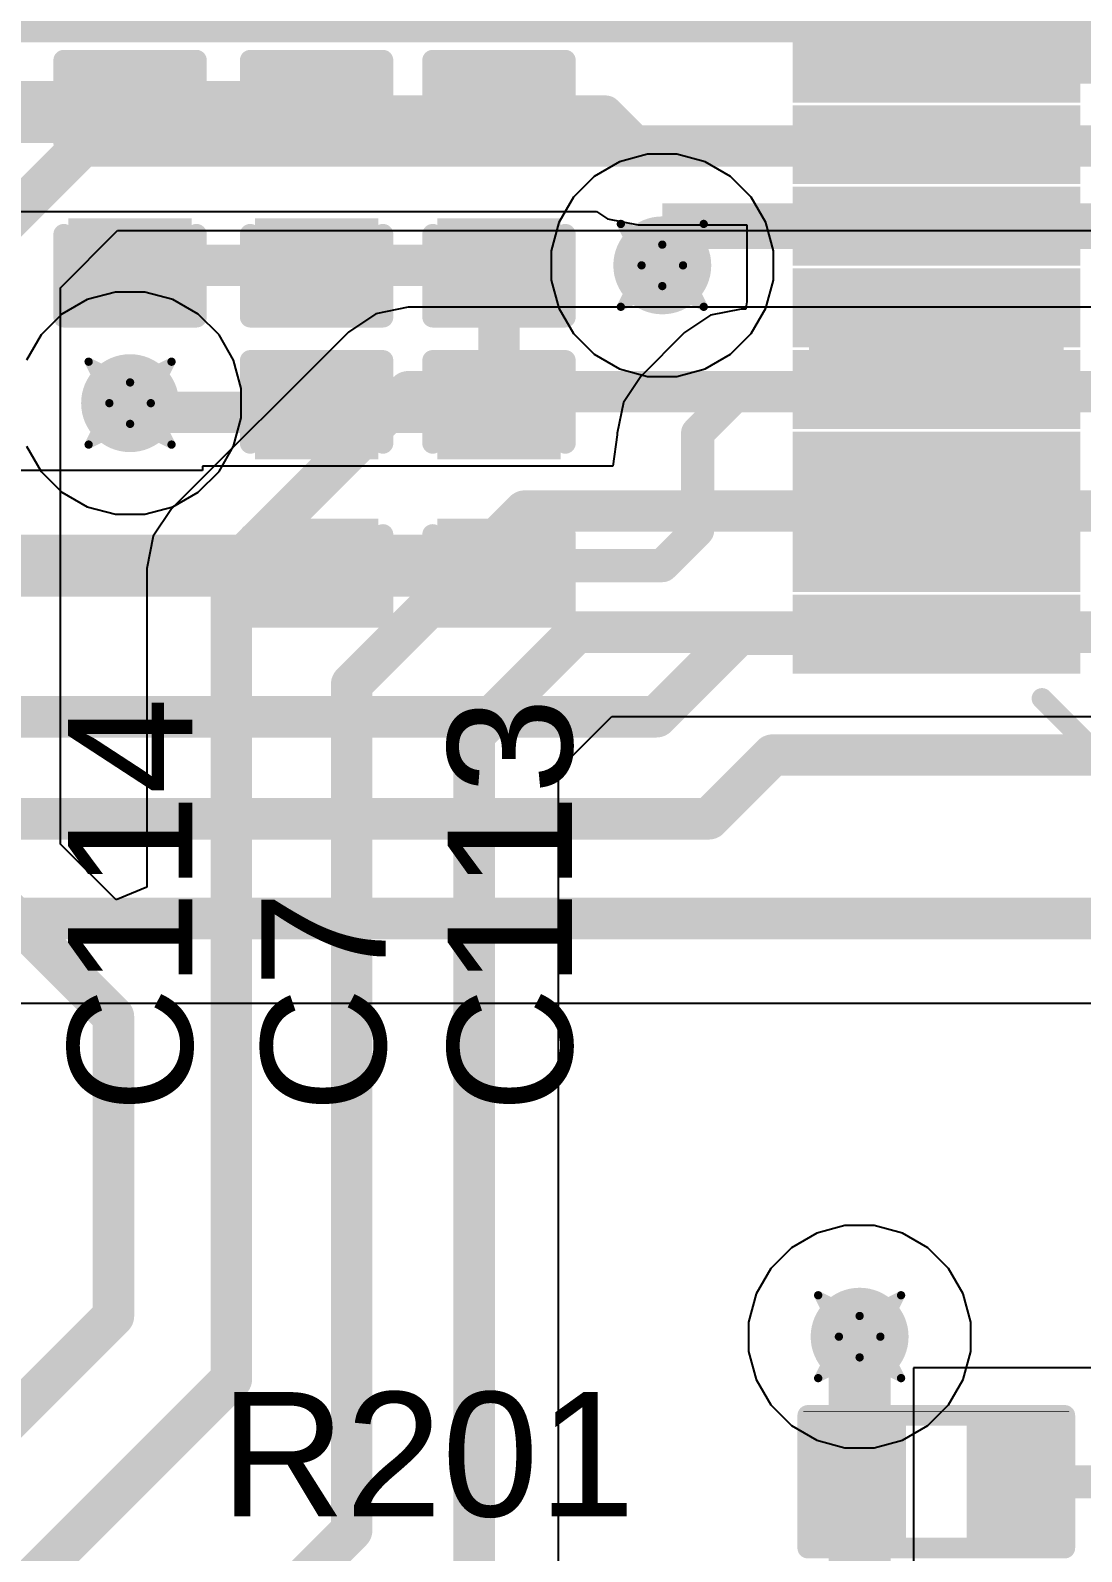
# Model space of a CAD drawing. Header units: inches. Extents: x -36 to 349, y -11 to 240.
# Drawn here: x 71.74 to 78.18, y 57.26 to 66.58 of the extents above; entities that cross this region are included whole.
import ezdxf

# ---------------------------------------------------------------- set-up
doc = ezdxf.new("R2010")
doc.units = ezdxf.units.IN
for name, color, linetype in [('Bottom Layer', 5, 'Continuous'), ('Drill Drawing', 1, 'Continuous'), ('Layer 1', 16, 'Continuous'), ('Layer 2', 76, 'Continuous'), ('Top Layer', 1, 'Continuous'), ('Top Overlay', 2, 'Continuous'), ('Top Paste', 8, 'Continuous'), ('Top Solder', 216, 'Continuous'), ('Via Holes', 16, 'Continuous')]:
    doc.layers.add(name, color=color, linetype=linetype)
doc.styles.add('Arial', font='', dxfattribs={"height": 0.2})
doc.styles.get('Arial').set_extended_font_data('Arial')

# ---------------------------------------------------------------- blocks, each defined once
blk = doc.blocks.new('LQFP_144_20_20__155')
at = {"layer": 'Top Layer'}
for points in [[(-11.46, -5.11), (-9.9, -5.11), (-9.9, -5.39), (-11.46, -5.39)], [(-11.46, -5.61), (-9.9, -5.61), (-9.9, -5.89), (-11.46, -5.89)], [(-11.46, -6.11), (-9.9, -6.11), (-9.9, -6.39), (-11.46, -6.39)], [(-11.46, -6.61), (-9.9, -6.61), (-9.9, -6.89), (-11.46, -6.89)], [(-11.46, -7.11), (-9.9, -7.11), (-9.9, -7.39), (-11.46, -7.39)], [(-11.46, -7.61), (-9.9, -7.61), (-9.9, -7.89), (-11.46, -7.89)], [(-11.46, -8.11), (-9.9, -8.11), (-9.9, -8.39), (-11.46, -8.39)], [(-11.46, -8.61), (-9.9, -8.61), (-9.9, -8.89), (-11.46, -8.89)]]:
    blk.add_hatch(color=1, dxfattribs=at).paths.add_polyline_path(points)
at = {"layer": 'Top Paste'}
for points in [[(-11.46, -5.11), (-9.9, -5.11), (-9.9, -5.39), (-11.46, -5.39)], [(-11.46, -5.61), (-9.9, -5.61), (-9.9, -5.89), (-11.46, -5.89)], [(-11.46, -6.11), (-9.9, -6.11), (-9.9, -6.39), (-11.46, -6.39)], [(-11.46, -6.61), (-9.9, -6.61), (-9.9, -6.89), (-11.46, -6.89)], [(-11.46, -7.11), (-9.9, -7.11), (-9.9, -7.39), (-11.46, -7.39)], [(-11.46, -7.61), (-9.9, -7.61), (-9.9, -7.89), (-11.46, -7.89)], [(-11.46, -8.11), (-9.9, -8.11), (-9.9, -8.39), (-11.46, -8.39)], [(-11.46, -8.61), (-9.9, -8.61), (-9.9, -8.89), (-11.46, -8.89)]]:
    blk.add_hatch(color=8, dxfattribs=at).paths.add_polyline_path(points)
at = {"layer": 'Top Solder'}
for points in [[(-11.5616, -5.0084), (-9.7984, -5.0084), (-9.7984, -5.4916), (-11.5616, -5.4916)], [(-11.5616, -5.5084), (-9.7984, -5.5084), (-9.7984, -5.9916), (-11.5616, -5.9916)], [(-11.5616, -6.0084), (-9.7984, -6.0084), (-9.7984, -6.4916), (-11.5616, -6.4916)], [(-11.5616, -6.5084), (-9.7984, -6.5084), (-9.7984, -6.9916), (-11.5616, -6.9916)], [(-11.5616, -7.0084), (-9.7984, -7.0084), (-9.7984, -7.4916), (-11.5616, -7.4916)], [(-11.5616, -7.5084), (-9.7984, -7.5084), (-9.7984, -7.9916), (-11.5616, -7.9916)], [(-11.5616, -8.0084), (-9.7984, -8.0084), (-9.7984, -8.4916), (-11.5616, -8.4916)], [(-11.5616, -8.5084), (-9.7984, -8.5084), (-9.7984, -8.9916), (-11.5616, -8.9916)]]:
    blk.add_hatch(color=216, dxfattribs=at).paths.add_polyline_path(points)
at = {"layer": 'Top Overlay'}
blk.add_lwpolyline([(-10.033, -9.144, 0.127, 0.127, 0), (-9.144, -10.033, 0.127, 0.127, 0)], format="xyseb", dxfattribs=at)
blk.add_lwpolyline([(-10.0648, -9.144, 0.0635, 0.0635, 1), (-10.0013, -9.144, 0.0635, 0.0635, 1)], format="xyseb", close=True, dxfattribs=at)
blk = doc.blocks.new('R___0402_192')
at = {"layer": 'Top Layer'}
for points in [[(-0.6985, -0.3175), (-0.6985, 0.3175), (-0.2413, 0.3175), (-0.2413, -0.3175)], [(0.2413, -0.3175), (0.2413, 0.3175), (0.6985, 0.3175), (0.6985, -0.3175)]]:
    blk.add_hatch(color=1, dxfattribs=at).paths.add_polyline_path(points)
at = {"layer": 'Top Paste'}
for points in [[(-0.6985, -0.3175), (-0.6985, 0.3175), (-0.2413, 0.3175), (-0.2413, -0.3175)], [(0.2413, -0.3175), (0.2413, 0.3175), (0.6985, 0.3175), (0.6985, -0.3175)]]:
    blk.add_hatch(color=8, dxfattribs=at).paths.add_polyline_path(points)
at = {"layer": 'Top Solder'}
for points in [[(-0.7535, -0.3725), (-0.7535, 0.3725), (-0.1863, 0.3725), (-0.1863, -0.3725)], [(0.1863, -0.3725), (0.1863, 0.3725), (0.7535, 0.3725), (0.7535, -0.3725)]]:
    blk.add_hatch(color=216, dxfattribs=at).paths.add_polyline_path(points)
at = {"layer": 'Top Overlay'}
for points in [[(-0.7874, 0.4064, 0.127, 0.127, 0), (-0.7874, -0.4064, 0.127, 0.127, 0)], [(0.7874, 0.4064, 0.127, 0.127, 0), (-0.7874, 0.4064, 0.127, 0.127, 0)], [(0.7874, 0.4064, 0.127, 0.127, 0), (0.7874, -0.4064, 0.127, 0.127, 0)], [(0.7874, -0.4064, 0.127, 0.127, 0), (-0.7874, -0.4064, 0.127, 0.127, 0)], [(0.8128, -0.4318, 0.00323, 0.00323, 0), (-0.8128, -0.4318, 0.00323, 0.00323, 0)]]:
    blk.add_lwpolyline(points, format="xyseb", dxfattribs=at)
for points in [[(-0.8191, 0.4064, 0.0635, 0.0635, 1), (-0.7556, 0.4064, 0.0635, 0.0635, 1)], [(-0.8191, 0.4064, 0.0635, 0.0635, 1), (-0.7556, 0.4064, 0.0635, 0.0635, 1)], [(0.7556, 0.4064, 0.0635, 0.0635, 1), (0.8191, 0.4064, 0.0635, 0.0635, 1)], [(0.7556, 0.4064, 0.0635, 0.0635, 1), (0.8191, 0.4064, 0.0635, 0.0635, 1)], [(-0.8191, -0.4064, 0.0635, 0.0635, 1), (-0.7556, -0.4064, 0.0635, 0.0635, 1)], [(-0.8191, -0.4064, 0.0635, 0.0635, 1), (-0.7556, -0.4064, 0.0635, 0.0635, 1)], [(0.7556, -0.4064, 0.0635, 0.0635, 1), (0.8191, -0.4064, 0.0635, 0.0635, 1)], [(0.7556, -0.4064, 0.0635, 0.0635, 1), (0.8191, -0.4064, 0.0635, 0.0635, 1)], [(-0.8136, -0.4318, 0.00161, 0.00161, 1), (-0.812, -0.4318, 0.00161, 0.00161, 1)], [(0.812, -0.4318, 0.00161, 0.00161, 1), (0.8136, -0.4318, 0.00161, 0.00161, 1)]]:
    blk.add_lwpolyline(points, format="xyseb", close=True, dxfattribs=at)
blk = doc.blocks.new('C___0402_425')
at = {"layer": 'Top Layer'}
for points in [[(-0.6985, -0.3175), (-0.6985, 0.3175), (-0.2413, 0.3175), (-0.2413, -0.3175)], [(0.2413, -0.3175), (0.2413, 0.3175), (0.6985, 0.3175), (0.6985, -0.3175)]]:
    blk.add_hatch(color=1, dxfattribs=at).paths.add_polyline_path(points)
at = {"layer": 'Top Paste'}
for points in [[(-0.6985, -0.3175), (-0.6985, 0.3175), (-0.2413, 0.3175), (-0.2413, -0.3175)], [(0.2413, -0.3175), (0.2413, 0.3175), (0.6985, 0.3175), (0.6985, -0.3175)]]:
    blk.add_hatch(color=8, dxfattribs=at).paths.add_polyline_path(points)
at = {"layer": 'Top Solder'}
for points in [[(-0.7585, -0.3775), (-0.7585, 0.3775), (-0.1813, 0.3775), (-0.1813, -0.3775)], [(0.1813, -0.3775), (0.1813, 0.3775), (0.7585, 0.3775), (0.7585, -0.3775)]]:
    blk.add_hatch(color=216, dxfattribs=at).paths.add_polyline_path(points)
at = {"layer": 'Top Overlay'}
for points in [[(-0.2794, 0.4064, 0.127, 0.127, 0), (-0.7874, 0.4064, 0.127, 0.127, 0)], [(-0.7874, -0.4064, 0.127, 0.127, 0), (-0.7874, 0.4064, 0.127, 0.127, 0)], [(0.7874, 0.4064, 0.127, 0.127, 0), (0.2794, 0.4064, 0.127, 0.127, 0)], [(0.7874, -0.4064, 0.127, 0.127, 0), (0.7874, 0.4064, 0.127, 0.127, 0)], [(-0.2794, -0.4064, 0.127, 0.127, 0), (-0.7874, -0.4064, 0.127, 0.127, 0)], [(0.7874, -0.4064, 0.127, 0.127, 0), (0.2794, -0.4064, 0.127, 0.127, 0)]]:
    blk.add_lwpolyline(points, format="xyseb", dxfattribs=at)
for points in [[(-0.8191, 0.4064, 0.0635, 0.0635, 1), (-0.7556, 0.4064, 0.0635, 0.0635, 1)], [(-0.8191, 0.4064, 0.0635, 0.0635, 1), (-0.7556, 0.4064, 0.0635, 0.0635, 1)], [(-0.3111, 0.4064, 0.0635, 0.0635, 1), (-0.2477, 0.4064, 0.0635, 0.0635, 1)], [(0.2477, 0.4064, 0.0635, 0.0635, 1), (0.3111, 0.4064, 0.0635, 0.0635, 1)], [(0.7556, 0.4064, 0.0635, 0.0635, 1), (0.8191, 0.4064, 0.0635, 0.0635, 1)], [(0.7556, 0.4064, 0.0635, 0.0635, 1), (0.8191, 0.4064, 0.0635, 0.0635, 1)], [(-0.8191, -0.4064, 0.0635, 0.0635, 1), (-0.7556, -0.4064, 0.0635, 0.0635, 1)], [(-0.8191, -0.4064, 0.0635, 0.0635, 1), (-0.7556, -0.4064, 0.0635, 0.0635, 1)], [(-0.3111, -0.4064, 0.0635, 0.0635, 1), (-0.2477, -0.4064, 0.0635, 0.0635, 1)], [(0.2477, -0.4064, 0.0635, 0.0635, 1), (0.3111, -0.4064, 0.0635, 0.0635, 1)], [(0.7556, -0.4064, 0.0635, 0.0635, 1), (0.8191, -0.4064, 0.0635, 0.0635, 1)], [(0.7556, -0.4064, 0.0635, 0.0635, 1), (0.8191, -0.4064, 0.0635, 0.0635, 1)]]:
    blk.add_lwpolyline(points, format="xyseb", close=True, dxfattribs=at)
blk = doc.blocks.new('C___0402_426')
at = {"layer": 'Top Layer'}
for points in [[(-0.6985, -0.3175), (-0.6985, 0.3175), (-0.2413, 0.3175), (-0.2413, -0.3175)], [(0.2413, -0.3175), (0.2413, 0.3175), (0.6985, 0.3175), (0.6985, -0.3175)]]:
    blk.add_hatch(color=1, dxfattribs=at).paths.add_polyline_path(points)
at = {"layer": 'Top Paste'}
for points in [[(-0.6985, -0.3175), (-0.6985, 0.3175), (-0.2413, 0.3175), (-0.2413, -0.3175)], [(0.2413, -0.3175), (0.2413, 0.3175), (0.6985, 0.3175), (0.6985, -0.3175)]]:
    blk.add_hatch(color=8, dxfattribs=at).paths.add_polyline_path(points)
at = {"layer": 'Top Solder'}
for points in [[(-0.7585, -0.3775), (-0.7585, 0.3775), (-0.1813, 0.3775), (-0.1813, -0.3775)], [(0.1813, -0.3775), (0.1813, 0.3775), (0.7585, 0.3775), (0.7585, -0.3775)]]:
    blk.add_hatch(color=216, dxfattribs=at).paths.add_polyline_path(points)
at = {"layer": 'Top Overlay'}
for points in [[(-0.7874, 0.4064, 0.127, 0.127, 0), (-0.2794, 0.4064, 0.127, 0.127, 0)], [(-0.7874, 0.4064, 0.127, 0.127, 0), (-0.7874, -0.4064, 0.127, 0.127, 0)], [(0.2794, 0.4064, 0.127, 0.127, 0), (0.7874, 0.4064, 0.127, 0.127, 0)], [(0.7874, 0.4064, 0.127, 0.127, 0), (0.7874, -0.4064, 0.127, 0.127, 0)], [(-0.7874, -0.4064, 0.127, 0.127, 0), (-0.2794, -0.4064, 0.127, 0.127, 0)], [(0.2794, -0.4064, 0.127, 0.127, 0), (0.7874, -0.4064, 0.127, 0.127, 0)]]:
    blk.add_lwpolyline(points, format="xyseb", dxfattribs=at)
for points in [[(-0.8191, 0.4064, 0.0635, 0.0635, 1), (-0.7556, 0.4064, 0.0635, 0.0635, 1)], [(-0.8191, 0.4064, 0.0635, 0.0635, 1), (-0.7556, 0.4064, 0.0635, 0.0635, 1)], [(-0.3111, 0.4064, 0.0635, 0.0635, 1), (-0.2476, 0.4064, 0.0635, 0.0635, 1)], [(0.2477, 0.4064, 0.0635, 0.0635, 1), (0.3112, 0.4064, 0.0635, 0.0635, 1)], [(0.7557, 0.4064, 0.0635, 0.0635, 1), (0.8192, 0.4064, 0.0635, 0.0635, 1)], [(0.7557, 0.4064, 0.0635, 0.0635, 1), (0.8192, 0.4064, 0.0635, 0.0635, 1)], [(-0.8191, -0.4064, 0.0635, 0.0635, 1), (-0.7556, -0.4064, 0.0635, 0.0635, 1)], [(-0.8191, -0.4064, 0.0635, 0.0635, 1), (-0.7556, -0.4064, 0.0635, 0.0635, 1)], [(-0.3111, -0.4064, 0.0635, 0.0635, 1), (-0.2476, -0.4064, 0.0635, 0.0635, 1)], [(0.2477, -0.4064, 0.0635, 0.0635, 1), (0.3112, -0.4064, 0.0635, 0.0635, 1)], [(0.7557, -0.4064, 0.0635, 0.0635, 1), (0.8192, -0.4064, 0.0635, 0.0635, 1)], [(0.7557, -0.4064, 0.0635, 0.0635, 1), (0.8192, -0.4064, 0.0635, 0.0635, 1)]]:
    blk.add_lwpolyline(points, format="xyseb", close=True, dxfattribs=at)
blk = doc.blocks.new('C___0402_427')
at = {"layer": 'Top Layer'}
for points in [[(-0.6985, -0.3175), (-0.6985, 0.3175), (-0.2413, 0.3175), (-0.2413, -0.3175)], [(0.2413, -0.3175), (0.2413, 0.3175), (0.6985, 0.3175), (0.6985, -0.3175)]]:
    blk.add_hatch(color=1, dxfattribs=at).paths.add_polyline_path(points)
at = {"layer": 'Top Paste'}
for points in [[(-0.6985, -0.3175), (-0.6985, 0.3175), (-0.2413, 0.3175), (-0.2413, -0.3175)], [(0.2413, -0.3175), (0.2413, 0.3175), (0.6985, 0.3175), (0.6985, -0.3175)]]:
    blk.add_hatch(color=8, dxfattribs=at).paths.add_polyline_path(points)
at = {"layer": 'Top Solder'}
for points in [[(-0.7585, -0.3775), (-0.7585, 0.3775), (-0.1813, 0.3775), (-0.1813, -0.3775)], [(0.1813, -0.3775), (0.1813, 0.3775), (0.7585, 0.3775), (0.7585, -0.3775)]]:
    blk.add_hatch(color=216, dxfattribs=at).paths.add_polyline_path(points)
at = {"layer": 'Top Overlay'}
for points in [[(-0.2794, 0.4064, 0.127, 0.127, 0), (-0.7874, 0.4064, 0.127, 0.127, 0)], [(-0.7874, -0.4064, 0.127, 0.127, 0), (-0.7874, 0.4064, 0.127, 0.127, 0)], [(0.7874, 0.4064, 0.127, 0.127, 0), (0.2794, 0.4064, 0.127, 0.127, 0)], [(0.7874, -0.4064, 0.127, 0.127, 0), (0.7874, 0.4064, 0.127, 0.127, 0)], [(-0.2794, -0.4064, 0.127, 0.127, 0), (-0.7874, -0.4064, 0.127, 0.127, 0)], [(0.7874, -0.4064, 0.127, 0.127, 0), (0.2794, -0.4064, 0.127, 0.127, 0)]]:
    blk.add_lwpolyline(points, format="xyseb", dxfattribs=at)
for points in [[(-0.8191, 0.4064, 0.0635, 0.0635, 1), (-0.7556, 0.4064, 0.0635, 0.0635, 1)], [(-0.8191, 0.4064, 0.0635, 0.0635, 1), (-0.7556, 0.4064, 0.0635, 0.0635, 1)], [(-0.3111, 0.4064, 0.0635, 0.0635, 1), (-0.2477, 0.4064, 0.0635, 0.0635, 1)], [(0.2477, 0.4064, 0.0635, 0.0635, 1), (0.3111, 0.4064, 0.0635, 0.0635, 1)], [(0.7556, 0.4064, 0.0635, 0.0635, 1), (0.8191, 0.4064, 0.0635, 0.0635, 1)], [(0.7556, 0.4064, 0.0635, 0.0635, 1), (0.8191, 0.4064, 0.0635, 0.0635, 1)], [(-0.8191, -0.4064, 0.0635, 0.0635, 1), (-0.7556, -0.4064, 0.0635, 0.0635, 1)], [(-0.8191, -0.4064, 0.0635, 0.0635, 1), (-0.7556, -0.4064, 0.0635, 0.0635, 1)], [(-0.3111, -0.4064, 0.0635, 0.0635, 1), (-0.2477, -0.4064, 0.0635, 0.0635, 1)], [(0.2477, -0.4064, 0.0635, 0.0635, 1), (0.3111, -0.4064, 0.0635, 0.0635, 1)], [(0.7556, -0.4064, 0.0635, 0.0635, 1), (0.8191, -0.4064, 0.0635, 0.0635, 1)], [(0.7556, -0.4064, 0.0635, 0.0635, 1), (0.8191, -0.4064, 0.0635, 0.0635, 1)]]:
    blk.add_lwpolyline(points, format="xyseb", close=True, dxfattribs=at)
blk = doc.blocks.new('C___0402_477')
at = {"layer": 'Top Layer'}
for points in [[(-0.6985, -0.3175), (-0.6985, 0.3175), (-0.2413, 0.3175), (-0.2413, -0.3175)], [(0.2413, -0.3175), (0.2413, 0.3175), (0.6985, 0.3175), (0.6985, -0.3175)]]:
    blk.add_hatch(color=1, dxfattribs=at).paths.add_polyline_path(points)
at = {"layer": 'Top Paste'}
for points in [[(-0.6985, -0.3175), (-0.6985, 0.3175), (-0.2413, 0.3175), (-0.2413, -0.3175)], [(0.2413, -0.3175), (0.2413, 0.3175), (0.6985, 0.3175), (0.6985, -0.3175)]]:
    blk.add_hatch(color=8, dxfattribs=at).paths.add_polyline_path(points)
at = {"layer": 'Top Solder'}
for points in [[(-0.7585, -0.3775), (-0.7585, 0.3775), (-0.1813, 0.3775), (-0.1813, -0.3775)], [(0.1813, -0.3775), (0.1813, 0.3775), (0.7585, 0.3775), (0.7585, -0.3775)]]:
    blk.add_hatch(color=216, dxfattribs=at).paths.add_polyline_path(points)
at = {"layer": 'Top Overlay'}
for points in [[(-0.2794, 0.4064, 0.127, 0.127, 0), (-0.7874, 0.4064, 0.127, 0.127, 0)], [(-0.7874, -0.4064, 0.127, 0.127, 0), (-0.7874, 0.4064, 0.127, 0.127, 0)], [(0.7874, 0.4064, 0.127, 0.127, 0), (0.2794, 0.4064, 0.127, 0.127, 0)], [(0.7874, -0.4064, 0.127, 0.127, 0), (0.7874, 0.4064, 0.127, 0.127, 0)], [(-0.2794, -0.4064, 0.127, 0.127, 0), (-0.7874, -0.4064, 0.127, 0.127, 0)], [(0.7874, -0.4064, 0.127, 0.127, 0), (0.2794, -0.4064, 0.127, 0.127, 0)]]:
    blk.add_lwpolyline(points, format="xyseb", dxfattribs=at)
for points in [[(-0.8191, 0.4064, 0.0635, 0.0635, 1), (-0.7556, 0.4064, 0.0635, 0.0635, 1)], [(-0.8191, 0.4064, 0.0635, 0.0635, 1), (-0.7556, 0.4064, 0.0635, 0.0635, 1)], [(-0.3111, 0.4064, 0.0635, 0.0635, 1), (-0.2477, 0.4064, 0.0635, 0.0635, 1)], [(0.2477, 0.4064, 0.0635, 0.0635, 1), (0.3111, 0.4064, 0.0635, 0.0635, 1)], [(0.7556, 0.4064, 0.0635, 0.0635, 1), (0.8191, 0.4064, 0.0635, 0.0635, 1)], [(0.7556, 0.4064, 0.0635, 0.0635, 1), (0.8191, 0.4064, 0.0635, 0.0635, 1)], [(-0.8191, -0.4064, 0.0635, 0.0635, 1), (-0.7556, -0.4064, 0.0635, 0.0635, 1)], [(-0.8191, -0.4064, 0.0635, 0.0635, 1), (-0.7556, -0.4064, 0.0635, 0.0635, 1)], [(-0.3111, -0.4064, 0.0635, 0.0635, 1), (-0.2477, -0.4064, 0.0635, 0.0635, 1)], [(0.2477, -0.4064, 0.0635, 0.0635, 1), (0.3111, -0.4064, 0.0635, 0.0635, 1)], [(0.7556, -0.4064, 0.0635, 0.0635, 1), (0.8191, -0.4064, 0.0635, 0.0635, 1)], [(0.7556, -0.4064, 0.0635, 0.0635, 1), (0.8191, -0.4064, 0.0635, 0.0635, 1)]]:
    blk.add_lwpolyline(points, format="xyseb", close=True, dxfattribs=at)
blk = doc.blocks.new('C___0402_496')
at = {"layer": 'Top Layer'}
for points in [[(-0.6985, -0.3175), (-0.6985, 0.3175), (-0.2413, 0.3175), (-0.2413, -0.3175)], [(0.2413, -0.3175), (0.2413, 0.3175), (0.6985, 0.3175), (0.6985, -0.3175)]]:
    blk.add_hatch(color=1, dxfattribs=at).paths.add_polyline_path(points)
at = {"layer": 'Top Paste'}
for points in [[(-0.6985, -0.3175), (-0.6985, 0.3175), (-0.2413, 0.3175), (-0.2413, -0.3175)], [(0.2413, -0.3175), (0.2413, 0.3175), (0.6985, 0.3175), (0.6985, -0.3175)]]:
    blk.add_hatch(color=8, dxfattribs=at).paths.add_polyline_path(points)
at = {"layer": 'Top Solder'}
for points in [[(-0.7585, -0.3775), (-0.7585, 0.3775), (-0.1813, 0.3775), (-0.1813, -0.3775)], [(0.1813, -0.3775), (0.1813, 0.3775), (0.7585, 0.3775), (0.7585, -0.3775)]]:
    blk.add_hatch(color=216, dxfattribs=at).paths.add_polyline_path(points)
at = {"layer": 'Top Overlay'}
for points in [[(-0.7874, 0.4064, 0.127, 0.127, 0), (-0.2794, 0.4064, 0.127, 0.127, 0)], [(-0.7874, 0.4064, 0.127, 0.127, 0), (-0.7874, -0.4064, 0.127, 0.127, 0)], [(0.2794, 0.4064, 0.127, 0.127, 0), (0.7874, 0.4064, 0.127, 0.127, 0)], [(0.7874, 0.4064, 0.127, 0.127, 0), (0.7874, -0.4064, 0.127, 0.127, 0)], [(-0.7874, -0.4064, 0.127, 0.127, 0), (-0.2794, -0.4064, 0.127, 0.127, 0)], [(0.2794, -0.4064, 0.127, 0.127, 0), (0.7874, -0.4064, 0.127, 0.127, 0)]]:
    blk.add_lwpolyline(points, format="xyseb", dxfattribs=at)
for points in [[(-0.8191, 0.4064, 0.0635, 0.0635, 1), (-0.7556, 0.4064, 0.0635, 0.0635, 1)], [(-0.8191, 0.4064, 0.0635, 0.0635, 1), (-0.7556, 0.4064, 0.0635, 0.0635, 1)], [(-0.3111, 0.4064, 0.0635, 0.0635, 1), (-0.2476, 0.4064, 0.0635, 0.0635, 1)], [(0.2477, 0.4064, 0.0635, 0.0635, 1), (0.3112, 0.4064, 0.0635, 0.0635, 1)], [(0.7557, 0.4064, 0.0635, 0.0635, 1), (0.8192, 0.4064, 0.0635, 0.0635, 1)], [(0.7557, 0.4064, 0.0635, 0.0635, 1), (0.8192, 0.4064, 0.0635, 0.0635, 1)], [(-0.8191, -0.4064, 0.0635, 0.0635, 1), (-0.7556, -0.4064, 0.0635, 0.0635, 1)], [(-0.8191, -0.4064, 0.0635, 0.0635, 1), (-0.7556, -0.4064, 0.0635, 0.0635, 1)], [(-0.3111, -0.4064, 0.0635, 0.0635, 1), (-0.2476, -0.4064, 0.0635, 0.0635, 1)], [(0.2477, -0.4064, 0.0635, 0.0635, 1), (0.3112, -0.4064, 0.0635, 0.0635, 1)], [(0.7557, -0.4064, 0.0635, 0.0635, 1), (0.8192, -0.4064, 0.0635, 0.0635, 1)], [(0.7557, -0.4064, 0.0635, 0.0635, 1), (0.8192, -0.4064, 0.0635, 0.0635, 1)]]:
    blk.add_lwpolyline(points, format="xyseb", close=True, dxfattribs=at)

msp = doc.modelspace()

# ---------------------------------------------------------------- hatches: boundary and pattern name
at = {"layer": 'Bottom Layer'}
h = msp.add_hatch(color=5, dxfattribs=at)
edge = h.paths.add_edge_path()
edge.add_arc((75.6094, 65.1383), 0.3, 0, 360)
h = msp.add_hatch(color=5, dxfattribs=at)
edge = h.paths.add_edge_path()
edge.add_arc((72.3482, 64.2938), 0.3, 0, 360)
h = msp.add_hatch(color=5, dxfattribs=at)
edge = h.paths.add_edge_path()
edge.add_arc((76.8186, 58.5724), 0.3, 0, 360)
at = {"layer": 'Layer 1'}
h = msp.add_hatch(color=16, dxfattribs=at)
edge = h.paths.add_edge_path()
edge.add_arc((75.6094, 65.1383), 0.3, 0, 360)
h = msp.add_hatch(color=16, dxfattribs=at)
edge = h.paths.add_edge_path()
edge.add_arc((72.3482, 64.2938), 0.3, 0, 360)
h = msp.add_hatch(color=16, dxfattribs=at)
edge = h.paths.add_edge_path()
edge.add_arc((76.8186, 58.5724), 0.3, 0, 360)
at = {"layer": 'Layer 2'}
h = msp.add_hatch(color=76, dxfattribs=at)
edge = h.paths.add_edge_path()
edge.add_arc((75.6094, 65.1383), 0.3, 0, 360)
h = msp.add_hatch(color=76, dxfattribs=at)
edge = h.paths.add_edge_path()
edge.add_arc((72.3482, 64.2938), 0.3, 0, 360)
h = msp.add_hatch(color=76, dxfattribs=at)
edge = h.paths.add_edge_path()
edge.add_arc((76.8186, 58.5724), 0.3, 0, 360)
at = {"layer": 'Top Layer'}
for points in [[(75.6094, 65.238), (78.8674, 65.238), (78.8674, 65.518), (75.6094, 65.518)], [(76.5092, 64.378), (78.0692, 64.378), (78.0692, 64.878), (76.5092, 64.878)]]:
    msp.add_hatch(color=1, dxfattribs=at).paths.add_polyline_path(points)
h = msp.add_hatch(color=1, dxfattribs=at)
edge = h.paths.add_edge_path()
edge.add_arc((75.6094, 65.1383), 0.3, 0, 360)
h = msp.add_hatch(color=1, dxfattribs=at)
edge = h.paths.add_edge_path()
edge.add_arc((72.3482, 64.2938), 0.3, 0, 360)
h = msp.add_hatch(color=1, dxfattribs=at)
edge = h.paths.add_edge_path()
edge.add_arc((76.8186, 58.5724), 0.3, 0, 360)
at = {"layer": 'Via Holes'}
h = msp.add_hatch(color=7, dxfattribs=at)
edge = h.paths.add_edge_path()
edge.add_arc((75.6094, 65.1383), 0.15, 0, 360)
h = msp.add_hatch(color=7, dxfattribs=at)
edge = h.paths.add_edge_path()
edge.add_arc((72.3482, 64.2938), 0.15, 0, 360)
h = msp.add_hatch(color=7, dxfattribs=at)
edge = h.paths.add_edge_path()
edge.add_arc((76.8186, 58.5724), 0.15, 0, 360)

# ---------------------------------------------------------------- linework, layer by layer
at = {"layer": 'Bottom Layer'}
for p, q in [((71.9211, 65.0013), (72.2721, 65.3523)), ((72.2721, 65.3523), (82.2782, 65.3523)), ((71.9211, 61.592), (71.9211, 65.0013)), ((73.8539, 64.8421), (73.6858, 64.7298)), ((74.0521, 64.8816), (73.8539, 64.8421)), ((82.2623, 64.8816), (74.0521, 64.8816)), ((73.6858, 64.7298), (72.6026, 63.6466)), ((72.6026, 63.6466), (72.4903, 63.4786)), ((72.4903, 63.4786), (72.4509, 63.2804)), ((72.4509, 63.2804), (72.4509, 61.3274)), ((74.9744, 62.0473), (75.2995, 62.3724)), ((75.2995, 62.3724), (79.9774, 62.3724)), ((74.9744, 53.0211), (74.9744, 62.0473)), ((72.2633, 61.2498), (71.9211, 61.592)), ((72.4509, 61.3274), (72.2633, 61.2498))]:
    msp.add_line(p, q, dxfattribs=at)
for points in [[(71.5971, 66.6331, 0.254, 0.254, 0), (93.0211, 66.6331, 0.254, 0.254, 0)], [(71.4032, 65.2159, 0.254, 0.254, 0), (72.0576, 65.8703, 0.254, 0.254, 0)], [(72.0576, 65.8703, 0.254, 0.254, 0), (82.7233, 65.8703, 0.254, 0.254, 0)], [(72.9688, 63.2804, 0.254, 0.254, 0), (74.0521, 64.3636, 0.254, 0.254, 0)], [(74.0521, 64.3636, 0.254, 0.254, 0), (82.4768, 64.3636, 0.254, 0.254, 0)], [(73.7061, 62.5719, 0.254, 0.254, 0), (74.7664, 63.6322, 0.254, 0.254, 0)], [(74.7664, 63.6322, 0.254, 0.254, 0), (79.5719, 63.6322, 0.254, 0.254, 0)], [(72.9688, 58.3121, 0.254, 0.254, 0), (72.9688, 63.2804, 0.254, 0.254, 0)], [(74.4564, 62.2619, 0.254, 0.254, 0), (75.0849, 62.8904, 0.254, 0.254, 0)], [(75.0849, 62.8904, 0.254, 0.254, 0), (79.9774, 62.8904, 0.254, 0.254, 0)], [(73.7061, 57.3853, 0.254, 0.254, 0), (73.7061, 62.5719, 0.254, 0.254, 0)], [(74.4564, 52.8066, 0.254, 0.254, 0), (74.4564, 62.2619, 0.254, 0.254, 0)], [(71.4032, 61.3774, 0.254, 0.254, 0), (72.2464, 60.5342, 0.254, 0.254, 0)], [(72.2464, 58.6992, 0.254, 0.254, 0), (72.2464, 60.5342, 0.254, 0.254, 0)], [(69.9098, 56.3626, 0.254, 0.254, 0), (72.2464, 58.6992, 0.254, 0.254, 0)], [(71.197, 56.5402, 0.254, 0.254, 0), (72.9688, 58.3121, 0.254, 0.254, 0)], [(71.878, 55.5573, 0.254, 0.254, 0), (73.7061, 57.3853, 0.254, 0.254, 0)]]:
    msp.add_lwpolyline(points, format="xyseb", dxfattribs=at)
for points in [[(71.9941, 65.8703, 0.127, 0.127, 1), (72.1211, 65.8703, 0.127, 0.127, 1)], [(71.9941, 65.8703, 0.127, 0.127, 1), (72.1211, 65.8703, 0.127, 0.127, 1)], [(73.9886, 64.3636, 0.127, 0.127, 1), (74.1156, 64.3636, 0.127, 0.127, 1)], [(73.9886, 64.3636, 0.127, 0.127, 1), (74.1156, 64.3636, 0.127, 0.127, 1)], [(74.7029, 63.6322, 0.127, 0.127, 1), (74.8299, 63.6322, 0.127, 0.127, 1)], [(74.7029, 63.6322, 0.127, 0.127, 1), (74.8299, 63.6322, 0.127, 0.127, 1)], [(72.9053, 63.2804, 0.127, 0.127, 1), (73.0323, 63.2804, 0.127, 0.127, 1)], [(72.9053, 63.2804, 0.127, 0.127, 1), (73.0323, 63.2804, 0.127, 0.127, 1)], [(75.0214, 62.8904, 0.127, 0.127, 1), (75.1484, 62.8904, 0.127, 0.127, 1)], [(75.0214, 62.8904, 0.127, 0.127, 1), (75.1484, 62.8904, 0.127, 0.127, 1)], [(73.6426, 62.5719, 0.127, 0.127, 1), (73.7696, 62.5719, 0.127, 0.127, 1)], [(73.6426, 62.5719, 0.127, 0.127, 1), (73.7696, 62.5719, 0.127, 0.127, 1)], [(74.3929, 62.2619, 0.127, 0.127, 1), (74.5199, 62.2619, 0.127, 0.127, 1)], [(74.3929, 62.2619, 0.127, 0.127, 1), (74.5199, 62.2619, 0.127, 0.127, 1)], [(72.1829, 60.5342, 0.127, 0.127, 1), (72.3099, 60.5342, 0.127, 0.127, 1)], [(72.1829, 60.5342, 0.127, 0.127, 1), (72.3099, 60.5342, 0.127, 0.127, 1)], [(72.1829, 58.6992, 0.127, 0.127, 1), (72.3099, 58.6992, 0.127, 0.127, 1)], [(72.1829, 58.6992, 0.127, 0.127, 1), (72.3099, 58.6992, 0.127, 0.127, 1)], [(72.9053, 58.3121, 0.127, 0.127, 1), (73.0323, 58.3121, 0.127, 0.127, 1)], [(72.9053, 58.3121, 0.127, 0.127, 1), (73.0323, 58.3121, 0.127, 0.127, 1)], [(73.6426, 57.3853, 0.127, 0.127, 1), (73.7696, 57.3853, 0.127, 0.127, 1)], [(73.6426, 57.3853, 0.127, 0.127, 1), (73.7696, 57.3853, 0.127, 0.127, 1)]]:
    msp.add_lwpolyline(points, format="xyseb", close=True, dxfattribs=at)
at = {"layer": 'Drill Drawing'}
for points in [[(75.3554, 65.3923, 0.0508, 0.0508, 0), (75.6094, 65.2653, 0.0508, 0.0508, 0)], [(75.3554, 65.3923, 0.0508, 0.0508, 0), (75.4824, 65.1383, 0.0508, 0.0508, 0)], [(75.6094, 65.2653, 0.0508, 0.0508, 0), (75.8634, 65.3923, 0.0508, 0.0508, 0)], [(75.7364, 65.1383, 0.0508, 0.0508, 0), (75.8634, 65.3923, 0.0508, 0.0508, 0)], [(75.3554, 64.8843, 0.0508, 0.0508, 0), (75.4824, 65.1383, 0.0508, 0.0508, 0)], [(75.7364, 65.1383, 0.0508, 0.0508, 0), (75.8634, 64.8843, 0.0508, 0.0508, 0)], [(75.3554, 64.8843, 0.0508, 0.0508, 0), (75.6094, 65.0113, 0.0508, 0.0508, 0)], [(75.6094, 65.0113, 0.0508, 0.0508, 0), (75.8634, 64.8843, 0.0508, 0.0508, 0)], [(72.0942, 64.5478, 0.0508, 0.0508, 0), (72.3482, 64.4208, 0.0508, 0.0508, 0)], [(72.0942, 64.5478, 0.0508, 0.0508, 0), (72.2212, 64.2938, 0.0508, 0.0508, 0)], [(72.3482, 64.4208, 0.0508, 0.0508, 0), (72.6022, 64.5478, 0.0508, 0.0508, 0)], [(72.4752, 64.2938, 0.0508, 0.0508, 0), (72.6022, 64.5478, 0.0508, 0.0508, 0)], [(72.0942, 64.0398, 0.0508, 0.0508, 0), (72.2212, 64.2938, 0.0508, 0.0508, 0)], [(72.4752, 64.2938, 0.0508, 0.0508, 0), (72.6022, 64.0398, 0.0508, 0.0508, 0)], [(72.0942, 64.0398, 0.0508, 0.0508, 0), (72.3482, 64.1668, 0.0508, 0.0508, 0)], [(72.3482, 64.1668, 0.0508, 0.0508, 0), (72.6022, 64.0398, 0.0508, 0.0508, 0)], [(76.5646, 58.8264, 0.0508, 0.0508, 0), (76.8186, 58.6994, 0.0508, 0.0508, 0)], [(76.5646, 58.8264, 0.0508, 0.0508, 0), (76.6916, 58.5724, 0.0508, 0.0508, 0)], [(76.8186, 58.6994, 0.0508, 0.0508, 0), (77.0726, 58.8264, 0.0508, 0.0508, 0)], [(76.9456, 58.5724, 0.0508, 0.0508, 0), (77.0726, 58.8264, 0.0508, 0.0508, 0)], [(76.5646, 58.3184, 0.0508, 0.0508, 0), (76.6916, 58.5724, 0.0508, 0.0508, 0)], [(76.9456, 58.5724, 0.0508, 0.0508, 0), (77.0726, 58.3184, 0.0508, 0.0508, 0)], [(76.5646, 58.3184, 0.0508, 0.0508, 0), (76.8186, 58.4454, 0.0508, 0.0508, 0)], [(76.8186, 58.4454, 0.0508, 0.0508, 0), (77.0726, 58.3184, 0.0508, 0.0508, 0)]]:
    msp.add_lwpolyline(points, format="xyseb", dxfattribs=at)
for points in [[(75.3427, 65.3923, 0.0254, 0.0254, 1), (75.3681, 65.3923, 0.0254, 0.0254, 1)], [(75.3427, 65.3923, 0.0254, 0.0254, 1), (75.3681, 65.3923, 0.0254, 0.0254, 1)], [(75.8507, 65.3923, 0.0254, 0.0254, 1), (75.8761, 65.3923, 0.0254, 0.0254, 1)], [(75.8507, 65.3923, 0.0254, 0.0254, 1), (75.8761, 65.3923, 0.0254, 0.0254, 1)], [(75.5967, 65.2653, 0.0254, 0.0254, 1), (75.6221, 65.2653, 0.0254, 0.0254, 1)], [(75.5967, 65.2653, 0.0254, 0.0254, 1), (75.6221, 65.2653, 0.0254, 0.0254, 1)], [(75.4697, 65.1383, 0.0254, 0.0254, 1), (75.4951, 65.1383, 0.0254, 0.0254, 1)], [(75.4697, 65.1383, 0.0254, 0.0254, 1), (75.4951, 65.1383, 0.0254, 0.0254, 1)], [(75.7237, 65.1383, 0.0254, 0.0254, 1), (75.7491, 65.1383, 0.0254, 0.0254, 1)], [(75.7237, 65.1383, 0.0254, 0.0254, 1), (75.7491, 65.1383, 0.0254, 0.0254, 1)], [(75.5967, 65.0113, 0.0254, 0.0254, 1), (75.6221, 65.0113, 0.0254, 0.0254, 1)], [(75.5967, 65.0113, 0.0254, 0.0254, 1), (75.6221, 65.0113, 0.0254, 0.0254, 1)], [(75.3427, 64.8843, 0.0254, 0.0254, 1), (75.3681, 64.8843, 0.0254, 0.0254, 1)], [(75.3427, 64.8843, 0.0254, 0.0254, 1), (75.3681, 64.8843, 0.0254, 0.0254, 1)], [(75.8507, 64.8843, 0.0254, 0.0254, 1), (75.8761, 64.8843, 0.0254, 0.0254, 1)], [(75.8507, 64.8843, 0.0254, 0.0254, 1), (75.8761, 64.8843, 0.0254, 0.0254, 1)], [(72.0815, 64.5478, 0.0254, 0.0254, 1), (72.1069, 64.5478, 0.0254, 0.0254, 1)], [(72.0815, 64.5478, 0.0254, 0.0254, 1), (72.1069, 64.5478, 0.0254, 0.0254, 1)], [(72.5895, 64.5478, 0.0254, 0.0254, 1), (72.6149, 64.5478, 0.0254, 0.0254, 1)], [(72.5895, 64.5478, 0.0254, 0.0254, 1), (72.6149, 64.5478, 0.0254, 0.0254, 1)], [(72.3355, 64.4208, 0.0254, 0.0254, 1), (72.3609, 64.4208, 0.0254, 0.0254, 1)], [(72.3355, 64.4208, 0.0254, 0.0254, 1), (72.3609, 64.4208, 0.0254, 0.0254, 1)], [(72.2085, 64.2938, 0.0254, 0.0254, 1), (72.2339, 64.2938, 0.0254, 0.0254, 1)], [(72.2085, 64.2938, 0.0254, 0.0254, 1), (72.2339, 64.2938, 0.0254, 0.0254, 1)], [(72.4625, 64.2938, 0.0254, 0.0254, 1), (72.4879, 64.2938, 0.0254, 0.0254, 1)], [(72.4625, 64.2938, 0.0254, 0.0254, 1), (72.4879, 64.2938, 0.0254, 0.0254, 1)], [(72.3355, 64.1668, 0.0254, 0.0254, 1), (72.3609, 64.1668, 0.0254, 0.0254, 1)], [(72.3355, 64.1668, 0.0254, 0.0254, 1), (72.3609, 64.1668, 0.0254, 0.0254, 1)], [(72.0815, 64.0398, 0.0254, 0.0254, 1), (72.1069, 64.0398, 0.0254, 0.0254, 1)], [(72.0815, 64.0398, 0.0254, 0.0254, 1), (72.1069, 64.0398, 0.0254, 0.0254, 1)], [(72.5895, 64.0398, 0.0254, 0.0254, 1), (72.6149, 64.0398, 0.0254, 0.0254, 1)], [(72.5895, 64.0398, 0.0254, 0.0254, 1), (72.6149, 64.0398, 0.0254, 0.0254, 1)], [(76.5519, 58.8264, 0.0254, 0.0254, 1), (76.5773, 58.8264, 0.0254, 0.0254, 1)], [(76.5519, 58.8264, 0.0254, 0.0254, 1), (76.5773, 58.8264, 0.0254, 0.0254, 1)], [(77.0599, 58.8264, 0.0254, 0.0254, 1), (77.0853, 58.8264, 0.0254, 0.0254, 1)], [(77.0599, 58.8264, 0.0254, 0.0254, 1), (77.0853, 58.8264, 0.0254, 0.0254, 1)], [(76.8059, 58.6994, 0.0254, 0.0254, 1), (76.8313, 58.6994, 0.0254, 0.0254, 1)], [(76.8059, 58.6994, 0.0254, 0.0254, 1), (76.8313, 58.6994, 0.0254, 0.0254, 1)], [(76.6789, 58.5724, 0.0254, 0.0254, 1), (76.7043, 58.5724, 0.0254, 0.0254, 1)], [(76.6789, 58.5724, 0.0254, 0.0254, 1), (76.7043, 58.5724, 0.0254, 0.0254, 1)], [(76.9329, 58.5724, 0.0254, 0.0254, 1), (76.9583, 58.5724, 0.0254, 0.0254, 1)], [(76.9329, 58.5724, 0.0254, 0.0254, 1), (76.9583, 58.5724, 0.0254, 0.0254, 1)], [(76.8059, 58.4454, 0.0254, 0.0254, 1), (76.8313, 58.4454, 0.0254, 0.0254, 1)], [(76.8059, 58.4454, 0.0254, 0.0254, 1), (76.8313, 58.4454, 0.0254, 0.0254, 1)], [(76.5519, 58.3184, 0.0254, 0.0254, 1), (76.5773, 58.3184, 0.0254, 0.0254, 1)], [(76.5519, 58.3184, 0.0254, 0.0254, 1), (76.5773, 58.3184, 0.0254, 0.0254, 1)], [(77.0599, 58.3184, 0.0254, 0.0254, 1), (77.0853, 58.3184, 0.0254, 0.0254, 1)], [(77.0599, 58.3184, 0.0254, 0.0254, 1), (77.0853, 58.3184, 0.0254, 0.0254, 1)]]:
    msp.add_lwpolyline(points, format="xyseb", close=True, dxfattribs=at)
at = {"layer": 'Layer 2'}
for p, q in [((75.5197, 65.8193), (75.3465, 65.7729)), ((75.6991, 65.8193), (75.5197, 65.8193)), ((75.8723, 65.7729), (75.6991, 65.8193)), ((75.3465, 65.7729), (75.1913, 65.6832)), ((76.0275, 65.6832), (75.8723, 65.7729)), ((75.1913, 65.6832), (75.0645, 65.5564)), ((76.1543, 65.5564), (76.0275, 65.6832)), ((75.0645, 65.5564), (74.9748, 65.4012)), ((76.244, 65.4012), (76.1543, 65.5564)), ((74.9748, 65.4012), (74.9284, 65.228)), ((76.2904, 65.228), (76.244, 65.4012)), ((74.9284, 65.228), (74.9284, 65.0486)), ((76.2904, 65.0486), (76.2904, 65.228)), ((74.9284, 65.0486), (74.9748, 64.8754)), ((76.244, 64.8754), (76.2904, 65.0486)), ((72.0853, 64.9284), (71.9301, 64.8387)), ((72.2585, 64.9748), (72.0853, 64.9284)), ((72.4379, 64.9748), (72.2585, 64.9748)), ((72.6111, 64.9284), (72.4379, 64.9748)), ((72.7663, 64.8387), (72.6111, 64.9284)), ((71.9301, 64.8387), (71.8033, 64.7119)), ((72.8931, 64.7119), (72.7663, 64.8387)), ((74.9748, 64.8754), (75.0645, 64.7202)), ((76.1543, 64.7202), (76.244, 64.8754)), ((71.8033, 64.7119), (71.7136, 64.5567)), ((72.9828, 64.5567), (72.8931, 64.7119)), ((75.0645, 64.7202), (75.1913, 64.5934)), ((76.0275, 64.5934), (76.1543, 64.7202)), ((73.0292, 64.3835), (72.9828, 64.5567)), ((75.1913, 64.5934), (75.3465, 64.5037)), ((75.8723, 64.5037), (76.0275, 64.5934)), ((75.3465, 64.5037), (75.5197, 64.4573)), ((75.5197, 64.4573), (75.6991, 64.4573)), ((75.6991, 64.4573), (75.8723, 64.5037)), ((73.0292, 64.2041), (73.0292, 64.3835)), ((72.9828, 64.0309), (73.0292, 64.2041)), ((71.7136, 64.0309), (71.8033, 63.8757)), ((72.8931, 63.8757), (72.9828, 64.0309)), ((71.8033, 63.8757), (71.9301, 63.7489)), ((72.7663, 63.7489), (72.8931, 63.8757)), ((71.9301, 63.7489), (72.0853, 63.6592)), ((72.6111, 63.6592), (72.7663, 63.7489)), ((72.0853, 63.6592), (72.2585, 63.6128)), ((72.2585, 63.6128), (72.4379, 63.6128)), ((72.4379, 63.6128), (72.6111, 63.6592)), ((76.5557, 59.207), (76.4005, 59.1173)), ((76.7289, 59.2534), (76.5557, 59.207)), ((76.9083, 59.2534), (76.7289, 59.2534)), ((77.0815, 59.207), (76.9083, 59.2534)), ((77.2367, 59.1173), (77.0815, 59.207)), ((76.4005, 59.1173), (76.2737, 58.9905)), ((77.3635, 58.9905), (77.2367, 59.1173)), ((76.2737, 58.9905), (76.184, 58.8353)), ((77.4532, 58.8353), (77.3635, 58.9905)), ((76.184, 58.8353), (76.1376, 58.6621)), ((77.4996, 58.6621), (77.4532, 58.8353)), ((76.1376, 58.6621), (76.1376, 58.4827)), ((77.4996, 58.4827), (77.4996, 58.6621)), ((76.1376, 58.4827), (76.184, 58.3095)), ((77.4532, 58.3095), (77.4996, 58.4827)), ((76.184, 58.3095), (76.2737, 58.1543)), ((77.3635, 58.1543), (77.4532, 58.3095)), ((76.2737, 58.1543), (76.4005, 58.0275)), ((77.2367, 58.0275), (77.3635, 58.1543)), ((76.4005, 58.0275), (76.5557, 57.9378)), ((77.0815, 57.9378), (77.2367, 58.0275)), ((76.5557, 57.9378), (76.7289, 57.8914)), ((76.9083, 57.8914), (77.0815, 57.9378)), ((76.7289, 57.8914), (76.9083, 57.8914))]:
    msp.add_line(p, q, dxfattribs=at)
at = {"layer": 'Top Layer'}
for p, q in [((71.6497, 65.4685), (75.2066, 65.4685)), ((75.2066, 65.4685), (75.2741, 65.4234)), ((75.2741, 65.4234), (75.4624, 65.3859)), ((75.4624, 65.3859), (76.1282, 65.3859)), ((76.1282, 65.3859), (76.1282, 64.9155)), ((76.1282, 64.9155), (76.1207, 64.878)), ((75.9053, 64.8326), (75.7456, 64.7259)), ((76.0936, 64.87), (75.9053, 64.8326)), ((76.1207, 64.87), (76.0936, 64.87)), ((76.1207, 64.878), (76.1207, 64.87)), ((75.7456, 64.7259), (75.478, 64.4582)), ((75.478, 64.4582), (75.3713, 64.2986)), ((75.3713, 64.2986), (75.3338, 64.1103)), ((75.3338, 64.1), (75.3073, 63.9078)), ((75.3338, 64.1103), (75.3338, 64.1)), ((72.7927, 63.8809), (71.3572, 63.8809)), ((75.3073, 63.9078), (72.7927, 63.9078)), ((72.7927, 63.9078), (72.7927, 63.8809)), ((71.1376, 60.6171), (78.6982, 60.6171)), ((78.368, 58.3819), (77.1488, 58.3819)), ((77.1488, 58.3819), (77.1488, 56.9849))]:
    msp.add_line(p, q, dxfattribs=at)
for points in [[(77.2892, 66.378, 0.254, 0.254, 0), (79.243, 66.378, 0.254, 0.254, 0)], [(70.7005, 66.0781, 0.381, 0.381, 0), (72.3482, 66.0781, 0.381, 0.381, 0)], [(72.3482, 66.0781, 0.381, 0.381, 0), (73.4912, 66.0781, 0.381, 0.381, 0)], [(73.4912, 66.0781, 0.2032, 0.2032, 0), (74.5066, 66.0781, 0.2032, 0.2032, 0)], [(74.6088, 66.0781, 0.2032, 0.2032, 0), (75.2623, 66.0781, 0.2032, 0.2032, 0)], [(75.2623, 66.0781, 0.2032, 0.2032, 0), (75.4624, 65.878, 0.2032, 0.2032, 0)], [(75.4624, 65.878, 0.2032, 0.2032, 0), (77.2892, 65.878, 0.2032, 0.2032, 0)], [(72.3482, 65.1383, 0.254, 0.254, 0), (73.4912, 65.1383, 0.254, 0.254, 0)], [(73.4912, 65.1383, 0.254, 0.254, 0), (74.6088, 65.1383, 0.254, 0.254, 0)], [(74.6088, 64.238, 0.254, 0.254, 0), (74.6088, 65.1383, 0.254, 0.254, 0)], [(77.2892, 64.628, 0.2032, 0.2032, 0), (77.2892, 64.878, 0.2032, 0.2032, 0)], [(77.2892, 64.378, 0.2032, 0.2032, 0), (77.2892, 64.628, 0.2032, 0.2032, 0)], [(72.3482, 64.238, 0.254, 0.254, 0), (72.3482, 64.2938, 0.254, 0.254, 0)], [(75.8259, 64.1103, 0.2032, 0.2032, 0), (76.0936, 64.378, 0.2032, 0.2032, 0)], [(76.0936, 64.378, 0.2032, 0.2032, 0), (77.2892, 64.378, 0.2032, 0.2032, 0)], [(72.3482, 64.238, 0.254, 0.254, 0), (73.4912, 64.238, 0.254, 0.254, 0)], [(73.4912, 64.238, 0.254, 0.254, 0), (74.6088, 64.238, 0.254, 0.254, 0)], [(75.8259, 63.5147, 0.2032, 0.2032, 0), (75.8259, 64.1103, 0.2032, 0.2032, 0)], [(75.6094, 63.2982, 0.2032, 0.2032, 0), (75.8259, 63.5147, 0.2032, 0.2032, 0)], [(70.7118, 63.2982, 0.381, 0.381, 0), (73.4912, 63.2982, 0.381, 0.381, 0)], [(73.4912, 63.2982, 0.381, 0.381, 0), (74.6088, 63.2982, 0.381, 0.381, 0)], [(74.6088, 63.2982, 0.2032, 0.2032, 0), (75.6094, 63.2982, 0.2032, 0.2032, 0)], [(75.5736, 62.3717, 0.254, 0.254, 0), (76.0799, 62.878, 0.254, 0.254, 0)], [(76.0799, 62.878, 0.254, 0.254, 0), (77.2892, 62.878, 0.254, 0.254, 0)], [(70.5574, 62.3717, 0.254, 0.254, 0), (75.5736, 62.3717, 0.254, 0.254, 0)], [(75.8947, 61.7463, 0.254, 0.254, 0), (76.2854, 62.137, 0.254, 0.254, 0)], [(76.2854, 62.137, 0.254, 0.254, 0), (80.7897, 62.137, 0.254, 0.254, 0)], [(70.744, 61.7463, 0.254, 0.254, 0), (75.8947, 61.7463, 0.254, 0.254, 0)], [(70.9231, 61.1351, 0.254, 0.254, 0), (79.2062, 61.1351, 0.254, 0.254, 0)], [(76.8186, 57.6834, 0.381, 0.381, 0), (76.8186, 58.5724, 0.381, 0.381, 0)], [(76.8186, 56.5912, 0.381, 0.381, 0), (76.8186, 57.6834, 0.381, 0.381, 0)], [(77.7584, 57.6834, 0.2032, 0.2032, 0), (82.1477, 57.6834, 0.2032, 0.2032, 0)]]:
    msp.add_lwpolyline(points, format="xyseb", dxfattribs=at)
for points in [[(77.2257, 66.378, 0.127, 0.127, 1), (77.3527, 66.378, 0.127, 0.127, 1)], [(72.2529, 66.0781, 0.1905, 0.1905, 1), (72.4434, 66.0781, 0.1905, 0.1905, 1)], [(72.2529, 66.0781, 0.1905, 0.1905, 1), (72.4434, 66.0781, 0.1905, 0.1905, 1)], [(73.3959, 66.0781, 0.1905, 0.1905, 1), (73.5864, 66.0781, 0.1905, 0.1905, 1)], [(73.4404, 66.0781, 0.1016, 0.1016, 1), (73.542, 66.0781, 0.1016, 0.1016, 1)], [(74.4558, 66.0781, 0.1016, 0.1016, 1), (74.5574, 66.0781, 0.1016, 0.1016, 1)], [(74.558, 66.0781, 0.1016, 0.1016, 1), (74.6596, 66.0781, 0.1016, 0.1016, 1)], [(75.2115, 66.0781, 0.1016, 0.1016, 1), (75.3131, 66.0781, 0.1016, 0.1016, 1)], [(75.2115, 66.0781, 0.1016, 0.1016, 1), (75.3131, 66.0781, 0.1016, 0.1016, 1)], [(75.4116, 65.878, 0.1016, 0.1016, 1), (75.5132, 65.878, 0.1016, 0.1016, 1)], [(75.4116, 65.878, 0.1016, 0.1016, 1), (75.5132, 65.878, 0.1016, 0.1016, 1)], [(77.2384, 65.878, 0.1016, 0.1016, 1), (77.34, 65.878, 0.1016, 0.1016, 1)], [(72.2847, 65.1383, 0.127, 0.127, 1), (72.4117, 65.1383, 0.127, 0.127, 1)], [(73.4277, 65.1383, 0.127, 0.127, 1), (73.5547, 65.1383, 0.127, 0.127, 1)], [(73.4277, 65.1383, 0.127, 0.127, 1), (73.5547, 65.1383, 0.127, 0.127, 1)], [(74.5453, 65.1383, 0.127, 0.127, 1), (74.6723, 65.1383, 0.127, 0.127, 1)], [(74.5453, 65.1383, 0.127, 0.127, 1), (74.6723, 65.1383, 0.127, 0.127, 1)], [(77.2384, 64.878, 0.1016, 0.1016, 1), (77.34, 64.878, 0.1016, 0.1016, 1)], [(77.2384, 64.628, 0.1016, 0.1016, 1), (77.34, 64.628, 0.1016, 0.1016, 1)], [(77.2384, 64.628, 0.1016, 0.1016, 1), (77.34, 64.628, 0.1016, 0.1016, 1)], [(72.2847, 64.2938, 0.127, 0.127, 1), (72.4117, 64.2938, 0.127, 0.127, 1)], [(76.0428, 64.378, 0.1016, 0.1016, 1), (76.1444, 64.378, 0.1016, 0.1016, 1)], [(76.0428, 64.378, 0.1016, 0.1016, 1), (76.1444, 64.378, 0.1016, 0.1016, 1)], [(77.2384, 64.378, 0.1016, 0.1016, 1), (77.34, 64.378, 0.1016, 0.1016, 1)], [(77.2384, 64.378, 0.1016, 0.1016, 1), (77.34, 64.378, 0.1016, 0.1016, 1)], [(72.2847, 64.238, 0.127, 0.127, 1), (72.4117, 64.238, 0.127, 0.127, 1)], [(72.2847, 64.238, 0.127, 0.127, 1), (72.4117, 64.238, 0.127, 0.127, 1)], [(73.4277, 64.238, 0.127, 0.127, 1), (73.5547, 64.238, 0.127, 0.127, 1)], [(73.4277, 64.238, 0.127, 0.127, 1), (73.5547, 64.238, 0.127, 0.127, 1)], [(74.5453, 64.238, 0.127, 0.127, 1), (74.6723, 64.238, 0.127, 0.127, 1)], [(74.5453, 64.238, 0.127, 0.127, 1), (74.6723, 64.238, 0.127, 0.127, 1)], [(75.7751, 64.1103, 0.1016, 0.1016, 1), (75.8767, 64.1103, 0.1016, 0.1016, 1)], [(75.7751, 64.1103, 0.1016, 0.1016, 1), (75.8767, 64.1103, 0.1016, 0.1016, 1)], [(75.7751, 63.5147, 0.1016, 0.1016, 1), (75.8767, 63.5147, 0.1016, 0.1016, 1)], [(75.7751, 63.5147, 0.1016, 0.1016, 1), (75.8767, 63.5147, 0.1016, 0.1016, 1)], [(73.3959, 63.2982, 0.1905, 0.1905, 1), (73.5864, 63.2982, 0.1905, 0.1905, 1)], [(73.3959, 63.2982, 0.1905, 0.1905, 1), (73.5864, 63.2982, 0.1905, 0.1905, 1)], [(74.5135, 63.2982, 0.1905, 0.1905, 1), (74.704, 63.2982, 0.1905, 0.1905, 1)], [(74.558, 63.2982, 0.1016, 0.1016, 1), (74.6596, 63.2982, 0.1016, 0.1016, 1)], [(75.5586, 63.2982, 0.1016, 0.1016, 1), (75.6602, 63.2982, 0.1016, 0.1016, 1)], [(75.5586, 63.2982, 0.1016, 0.1016, 1), (75.6602, 63.2982, 0.1016, 0.1016, 1)], [(76.0164, 62.878, 0.127, 0.127, 1), (76.1434, 62.878, 0.127, 0.127, 1)], [(76.0164, 62.878, 0.127, 0.127, 1), (76.1434, 62.878, 0.127, 0.127, 1)], [(77.2257, 62.878, 0.127, 0.127, 1), (77.3527, 62.878, 0.127, 0.127, 1)], [(75.5101, 62.3717, 0.127, 0.127, 1), (75.6371, 62.3717, 0.127, 0.127, 1)], [(75.5101, 62.3717, 0.127, 0.127, 1), (75.6371, 62.3717, 0.127, 0.127, 1)], [(76.2219, 62.137, 0.127, 0.127, 1), (76.3489, 62.137, 0.127, 0.127, 1)], [(76.2219, 62.137, 0.127, 0.127, 1), (76.3489, 62.137, 0.127, 0.127, 1)], [(75.8312, 61.7463, 0.127, 0.127, 1), (75.9582, 61.7463, 0.127, 0.127, 1)], [(75.8312, 61.7463, 0.127, 0.127, 1), (75.9582, 61.7463, 0.127, 0.127, 1)], [(76.7233, 58.5724, 0.1905, 0.1905, 1), (76.9138, 58.5724, 0.1905, 0.1905, 1)], [(76.7233, 57.6834, 0.1905, 0.1905, 1), (76.9138, 57.6834, 0.1905, 0.1905, 1)], [(76.7233, 57.6834, 0.1905, 0.1905, 1), (76.9138, 57.6834, 0.1905, 0.1905, 1)], [(77.7076, 57.6834, 0.1016, 0.1016, 1), (77.8092, 57.6834, 0.1016, 0.1016, 1)]]:
    msp.add_lwpolyline(points, format="xyseb", close=True, dxfattribs=at)

# ---------------------------------------------------------------- block references
msp.add_blockref('LQFP_144_20_20__155', (87.9692, 71.628))
for name, p, rotation in [('C___0402_425', (72.3482, 65.6082), 270), ('C___0402_427', (73.4912, 65.6082), 270), ('C___0402_477', (74.6088, 65.6082), 270), ('C___0402_496', (73.4912, 63.7681), 90), ('C___0402_426', (74.6088, 63.7681), 90), ('R___0402_192', (77.2885, 57.6834), 180)]:
    msp.add_blockref(name, p, dxfattribs=dict(rotation=rotation))

# ---------------------------------------------------------------- texts
at = {"layer": 'Top Overlay', "style": 'Arial'}
for s, p in [('C114', (72.7291, 59.9444)), ('C113', (75.0569, 59.9444)), ('C7', (73.9139, 59.9442))]:
    msp.add_text(s, height=0.762, rotation=90, dxfattribs=at).set_placement(p)
msp.add_text('R201', height=0.762, dxfattribs=at).set_placement((72.8988, 57.471))

doc.saveas('drawing.dxf')
